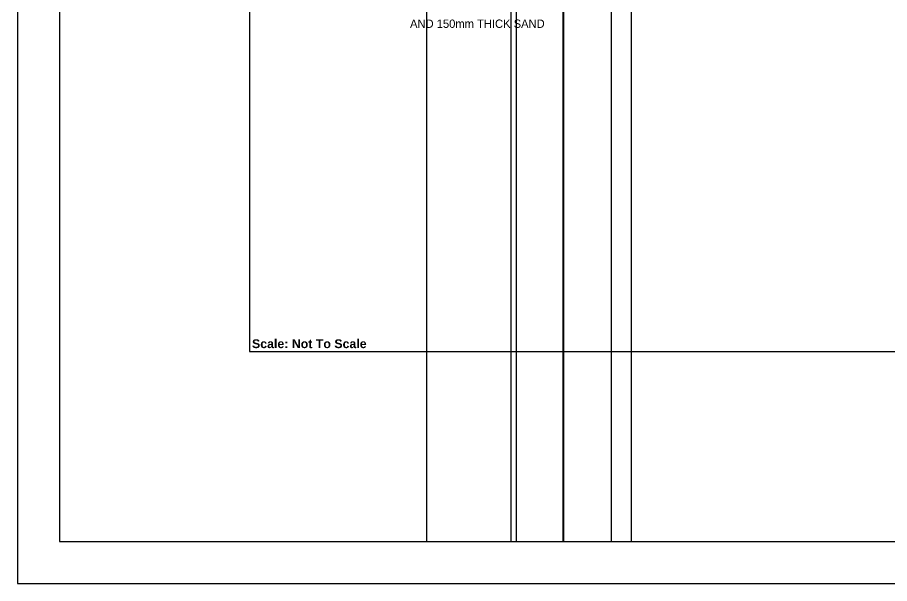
# Model space of a CAD drawing. Extents: x -426260 to 2055400, y -4304674 to -305611.
# Drawn here: x -4675 to 36677, y -2690823 to -2663975 of the extents above; entities that cross this region are included whole.
import ezdxf

# ---------------------------------------------------------------- set-up
doc = ezdxf.new("R2010")
doc.units = 0
doc.header["$LTSCALE"] = 300
doc.header["$MEASUREMENT"] = 0
doc.layers.add('GRID', color=1, linetype='CONTINUOUS')
doc.layers.add('LINE', color=7, linetype='CONTINUOUS')

msp = doc.modelspace()

# ---------------------------------------------------------------- linework, layer by layer
at = {"layer": 'GRID', "ltscale": 0.5}
for p, q in [((14732.5, -2688823.4), (14732.5, -2617277.7)), ((18732.5, -2688823.4), (18732.5, -2617277.7)), ((18987.5, -2688823.4), (18987.5, -2617277.7)), ((23492.8, -2688823.4), (23492.8, -2617277.7)), ((24446.3, -2688823.4), (24446.3, -2617277.7))]:
    msp.add_line(p, q, dxfattribs=at)
at = {"layer": 'LINE'}
for points in [[(-4674.7, -2690823.4), (93046.4, -2690823.4), (93046.4, -2615277.7), (-4674.7, -2615277.7)], [(-2674.7, -2688823.4), (91046.4, -2688823.4), (91046.4, -2617277.7), (-2674.7, -2617277.7)], [(6325.3, -2679823.4), (82046.4, -2679823.4), (82046.4, -2626277.7), (6325.3, -2626277.7)]]:
    msp.add_lwpolyline(points, close=True, dxfattribs=at)
at = {"layer": 'LINE', "color": 7, "const_width": 85}
msp.add_lwpolyline([(21209, -2688823.4), (21209, -2627312), (21348.8, -2627312)], dxfattribs=at)

# ---------------------------------------------------------------- texts
at = {"layer": 'LINE'}
msp.add_text('AND 150mm THICK SAND', height=395.887, dxfattribs=at).set_placement((13940.4, -2664469.9))
at = {"layer": 'LINE', "color": 0, "lineweight": 13, "insert": (6446.1, -2679238.9), "char_height": 419.265, "attachment_point": 1}
msp.add_mtext('{\\fArial|b1|i0|c0|p34;Scale: Not To Scale}', dxfattribs=at)

doc.saveas('drawing.dxf')
